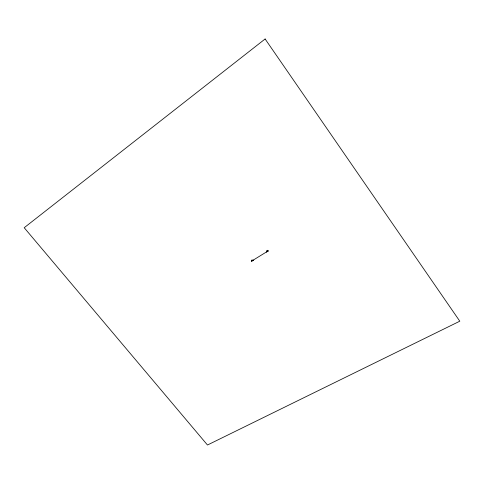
<?xml version="1.0" encoding="UTF-8"?>
<svg xmlns="http://www.w3.org/2000/svg" width="484" height="484" viewBox="0 0 484 484"><rect width="100%" height="100%" fill="white"/><g stroke="black" fill="none" stroke-linecap="round" stroke-linejoin="round"><path stroke-width="0.73" d="M266.345 251.88L268.124 250.73L268.317 250.996L266.49 252.073L266.872 250.754M267.271 250.276L266.684 251.619M251.492 261.009L253.428 260.144L251.686 261.269L252.128 259.66M251.589 261.136L268.221 250.863M265.117 38.986L24.2 227.722L207.479 445.014L459.8 321.201L265.117 38.986"/></g></svg>
